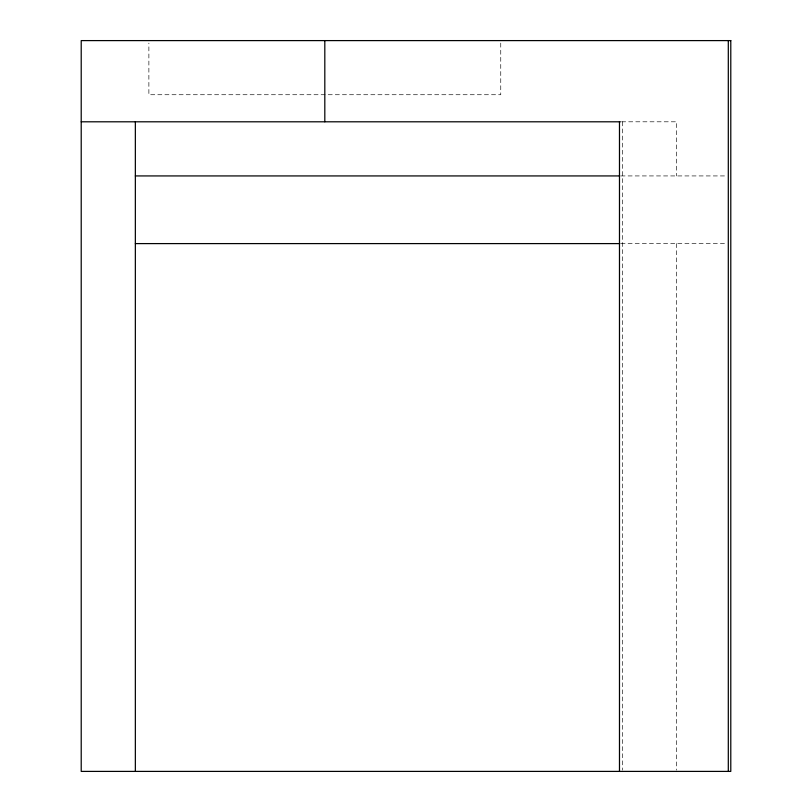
<?xml version="1.0" encoding="UTF-8"?>
<svg xmlns="http://www.w3.org/2000/svg" width="812" height="812" viewBox="0 0 812 812"><rect width="100%" height="100%" fill="white"/><g stroke="black" fill="none" stroke-linecap="round" stroke-linejoin="round"><path stroke-width="0.61" stroke-dasharray="4.06 3.04" d="M621.586 121.8L676.619 121.8L676.619 175.93M620.987 175.93L726.973 175.93M620.987 243.6L726.973 243.6M676.619 243.6L676.619 770.131M622.55 121.8L622.55 770.131M500.75 43.117L500.75 94.73L148.88 94.73L148.88 43.117"/><path stroke-width="1.22" d="M81.21 121.8L620.388 121.8M135.35 175.93L619.779 175.93M135.35 243.6L619.779 243.6M728.303 40.6L728.303 771.4M619.475 121.8L619.475 771.4M324.81 40.6L324.81 121.8M135.35 121.8L135.35 771.4M730.79 40.6L81.21 40.6L81.21 771.4L730.79 771.4L730.79 40.6"/></g></svg>
